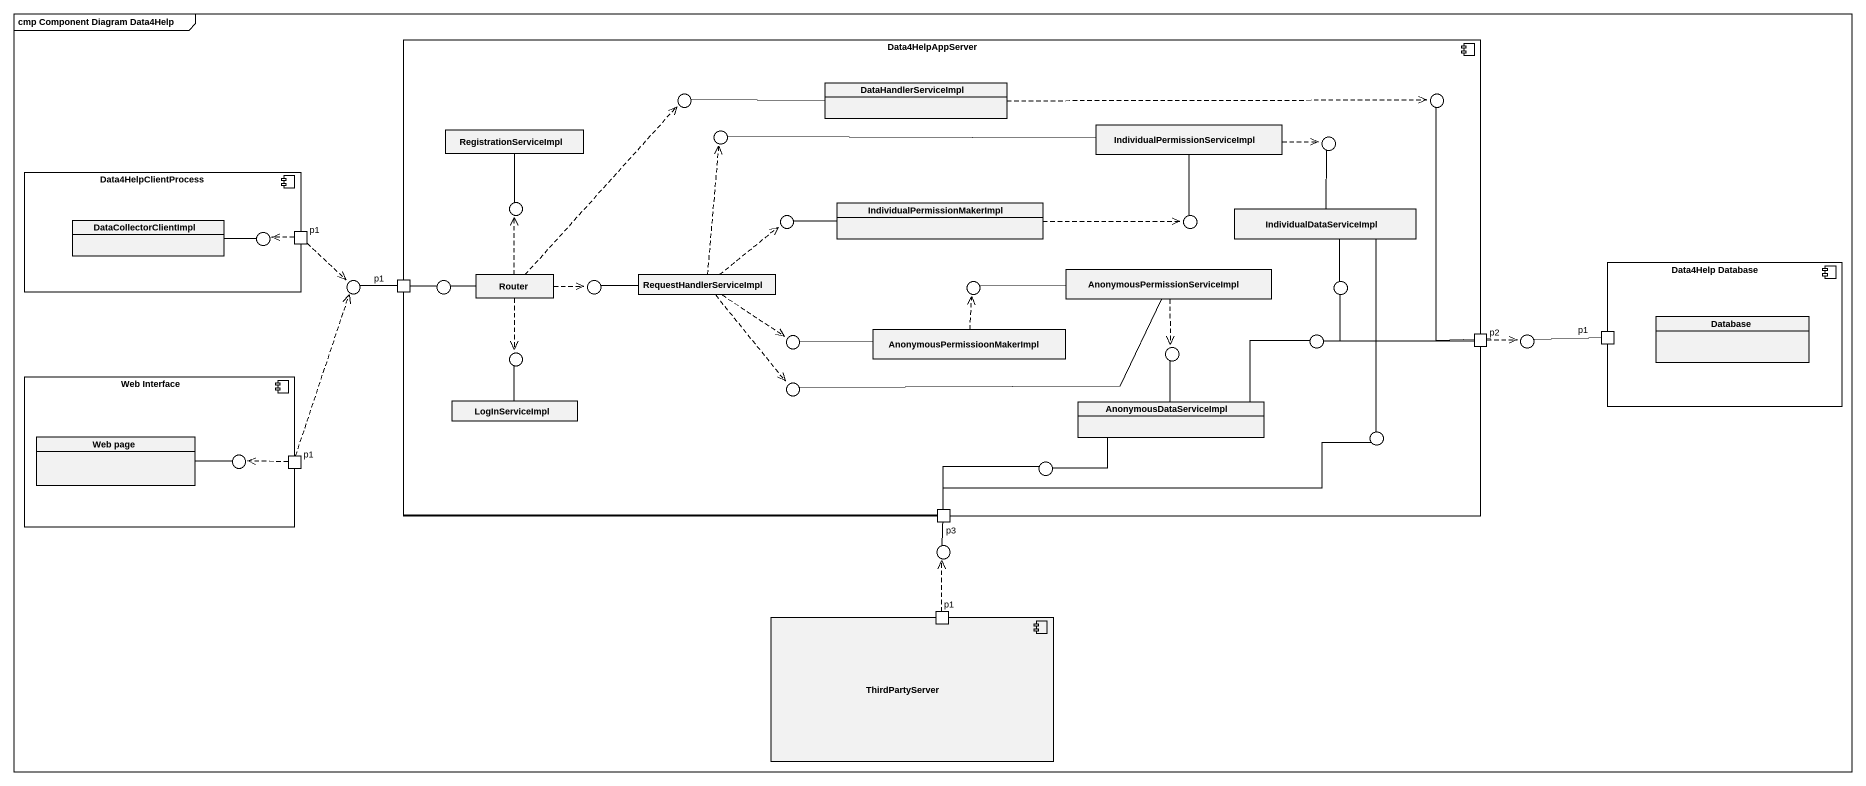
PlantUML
@startuml
mainframe cmp Component Diagram Data4Help
allowmixing
hide circle
hide empty members
component Data4HelpAppServer {
  class DataHandlerServiceImpl
  class RegistrationServiceImpl
  class "IndividualPermissionServiceImpl" as IndividualPermissionServiceI
  class "IndividualPermissionMakerImpl" as IndividualPermissionMakerImp
  class IndividualDataServiceImpl
  port "p1" as p1_2
  class Router
  class RequestHandlerServiceImpl
  class "AnonymousPermissionServiceImpl" as AnonymousPermissionServiceIm
  class "AnonymousPermissioonMakerImpl" as AnonymousPermissioonMakerImp
  port p2
  class LogInServiceImpl
  class AnonymousDataServiceImpl
  port p3
}
() " " as lollipop1
() " " as lollipop2
() " " as lollipop3
() " " as lollipop4
component Data4HelpClientProcess {
  class DataCollectorClientImpl
  port p1
}
() " " as lollipop5
() " " as lollipop6
() " " as lollipop7
() " " as lollipop8
component "Data4Help Database" as Data4Help_Database {
  port "p1" as p1_3
  class "Database" as Database_
}
() " " as lollipop9
() " " as lollipop10
() " " as lollipop11
() " " as lollipop12
() " " as lollipop13
() " " as lollipop14
() " " as lollipop15
() " " as lollipop16
component "Web Interface" as Web_Interface {
  class "Web page" as Web_page
  port "p1" as p1_4
}
() " " as lollipop17
() " " as lollipop18
() " " as lollipop19
() " " as lollipop20
() " " as lollipop21
() " " as lollipop22
() " " as lollipop23
component ThirdPartyServer {
  port "p1" as p1_5
}
Data4HelpAppServer -up- lollipop1
Data4HelpAppServer -right- lollipop2
Data4HelpAppServer -up- lollipop3
Data4HelpAppServer -right- lollipop4
Data4HelpAppServer -left- lollipop5
Data4HelpAppServer -left- lollipop6
Data4HelpAppServer -right- lollipop7
Data4HelpClientProcess -right- lollipop8
Data4HelpAppServer -left- lollipop10
Data4HelpAppServer -left- lollipop11
Data4HelpAppServer -right- lollipop12
Data4HelpAppServer -right- lollipop13
Data4HelpAppServer -left- lollipop14
Data4HelpAppServer -right- lollipop15
Data4HelpAppServer -left- lollipop17
Data4HelpAppServer -right- lollipop18
Data4HelpAppServer -- lollipop19
Web_Interface -right- lollipop20
Data4HelpAppServer -right- lollipop21
Data4HelpAppServer -- lollipop22
Data4HelpAppServer -right- lollipop2
Data4HelpAppServer -left- lollipop9
Data4HelpAppServer -- lollipop23
DataHandlerServiceImpl -left- lollipop1
DataHandlerServiceImpl .right.> lollipop2
RegistrationServiceImpl -- lollipop5
IndividualPermissionServiceI -left- lollipop3
IndividualPermissionServiceI .right.> lollipop4
IndividualPermissionServiceI -- lollipop7
DataCollectorClientImpl -right- lollipop8
IndividualPermissionMakerImp -left- lollipop6
IndividualPermissionMakerImp .right.> lollipop7
IndividualDataServiceImpl -up- lollipop4
p1 .left.> lollipop8
p1 ..> lollipop9
Data4Help_Database -left- lollipop16
lollipop10 -right- Data4HelpAppServer
Router .up.> lollipop1
Router .up.> lollipop5
Router -left- lollipop10
Router .right.> lollipop11
Router ..> lollipop17
RequestHandlerServiceImpl .up.> lollipop3
RequestHandlerServiceImpl .up.> lollipop6
RequestHandlerServiceImpl -left- lollipop11
RequestHandlerServiceImpl ..> lollipop14
RequestHandlerServiceImpl ..> lollipop19
AnonymousPermissionServiceIm -left- lollipop12
AnonymousPermissionServiceIm ..> lollipop18
AnonymousPermissionServiceIm -left- lollipop19
lollipop13 -left- Data4HelpAppServer
lollipop13 -up- IndividualDataServiceImpl
AnonymousPermissioonMakerImp .up.> lollipop12
AnonymousPermissioonMakerImp -left- lollipop14
lollipop15 -left- Data4HelpAppServer
lollipop15 -left- AnonymousDataServiceImpl
p2 .right.> lollipop16
LogInServiceImpl -up- lollipop17
AnonymousDataServiceImpl -up- lollipop18
Web_page -right- lollipop20
p1_4 .up.> lollipop9
p1_4 .left.> lollipop20
lollipop21 -left- Data4HelpAppServer
lollipop21 -up- IndividualDataServiceImpl
lollipop22 -up- Data4HelpAppServer
lollipop22 -right- AnonymousDataServiceImpl
p1_5 .up.> lollipop23
@enduml
